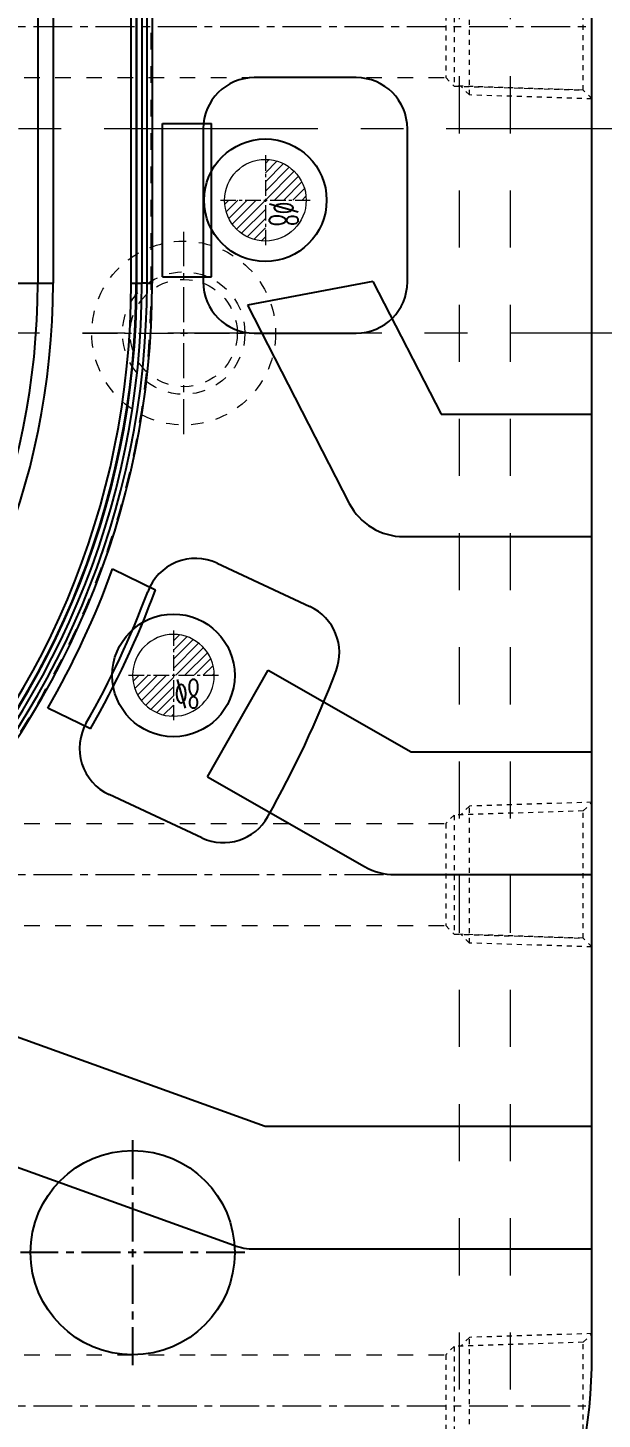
# Model space of a CAD drawing. Header units: millimetres. Extents: x -840 to 1682, y -9216 to -2117.
# Drawn here: x 511.8 to 568.1, y -4363.7 to -4227.6 of the extents above; entities that cross this region are included whole.
import ezdxf

# ---------------------------------------------------------------- set-up
doc = ezdxf.new("R2010")
doc.units = ezdxf.units.MM
doc.header["$LTSCALE"] = 16.335
doc.header["$PDMODE"] = 3
doc.header["$PDSIZE"] = 8
doc.linetypes.add('CENTER', pattern=[0.6, 0.375, -0.075, 0.075, -0.075])
doc.linetypes.add('HIDDEN', pattern=[0.2, 0.1, -0.1])
doc.layers.get('0').update_dxf_attribs({"linetype": 'CONTINUOUS'})
doc.layers.get('Defpoints').update_dxf_attribs({"linetype": 'CONTINUOUS'})
for name, color, linetype, lineweight in [('cool', 153, 'HIDDEN', 9), ('epin', 13, 'CONTINUOUS', 9), ('moldbase', 7, 'CONTINUOUS', 20)]:
    doc.layers.add(name, color=color, linetype=linetype, lineweight=lineweight)
doc.layers.add('DEFAULT_2', color=8, linetype='HIDDEN')
doc.styles.get("Standard").update_dxf_attribs({"font": 'txt', "width": 0.85})
doc.styles.add('TXT05', font='txt.shx', dxfattribs={"width": 0.5, "bigfont": 'gbcbig.shx'})
doc.dimstyles.get("Standard").update_dxf_attribs({"dimtxt": 3.5, "dimasz": 3.5, "dimexe": 0.18, "dimexo": 0.0625, "dimgap": 0.09, "dimtad": 1, "dimdsep": 46, "dimtxsty": 'Standard', "dimcen": 0.09, "dimadec": 0, "dimazin": 0, "dimtol": 1, "dimtp": 0.01, "dimtm": 0.01, "dimtfac": 1, "dimtofl": 0, "dimtmove": 0, "dimatfit": 3, "dimfxl": 0, "dimtolj": 1, "dimarcsym": 0})

# ---------------------------------------------------------------- blocks, each defined once
blk = doc.blocks.new('*D514')
at = {"color": 0, "lineweight": -2}
for p, q in [((499.6, -4067.42), (598.43, -4067.42)), ((598.43, -4072.42), (598.43, -4189.37)), ((598.43, -4402.42), (598.43, -4220.15)), ((512.1, -4407.42), (598.43, -4407.42))]:
    blk.add_line(p, q, dxfattribs=at)
at = {"color": 0}
for points in [[(597.6, -4072.42), (599.27, -4072.42), (598.43, -4067.42)], [(597.6, -4402.42), (599.27, -4402.42), (598.43, -4407.42)]]:
    blk.add_solid(points, dxfattribs=at)
at = {"layer": 'Defpoints', "color": 0}
for p in [(499.6, -4067.42), (512.1, -4407.42), (598.43, -4407.42)]:
    blk.add_point(p, dxfattribs=at)
at = {"color": 0, "insert": (598.43, -4204.76), "char_height": 8, "attachment_point": 5, "rotation": 90}
blk.add_mtext('\\A1;340.00', dxfattribs=at)
blk = doc.blocks.new('cool_jt_f12')
at = {"layer": 'cool', "ltscale": 0.3}
for p, q in [((0, 7.0785), (0.856, 6.2225)), ((0, 7.0785), (12, 6.7035)), ((0.856, 6.2225), (0.856, -6.2225)), ((13.5, 5.827375), (0.856, 6.2225)), ((0.856, 6.2225), (13.5, 5.827375)), ((12, 6.7035), (12.856, 5.8475)), ((12, 6.7035), (12, -6.7035)), ((14.327375, 5), (13.5, 5.827375)), ((13.5, -5.827375), (13.5, 5.827375)), ((14.327375, -5), (14.327375, 5)), ((13.5, -5.827375), (14.327375, -5)), ((0.856, -6.2225), (0, -7.0785)), ((0, -7.0785), (12, -6.7035)), ((0.856, -6.2225), (13.5, -5.827375)), ((12, -6.7035), (12.856, -5.8475))]:
    blk.add_line(p, q, dxfattribs=at)
blk = doc.blocks.new('7')
at = {"layer": 'cool', "ltscale": 0.932966}
for p, q in [((-1665.25, -2312.72), (-1303.91, -2312.72)), ((-1665.25, -2322.72), (-1303.91, -2322.72))]:
    blk.add_line(p, q, dxfattribs=at)
at = {"layer": 'cool', "color": 1, "linetype": 'CENTER', "ltscale": 0.621977}
blk.add_line((-1679.58, -2317.72), (-1289.58, -2317.72), dxfattribs=at)
at = {"layer": 'cool', "ltscale": 0.932966, "rotation": 180}
blk.add_blockref('cool_jt_f12', (-1289.58, -2317.72), dxfattribs=at)
blk = doc.blocks.new('epin_ejp_8')
at = {"layer": 'epin'}
h = blk.add_hatch(dxfattribs=at)
h.set_pattern_fill('_ANSI31', color=123, scale=0.2, angle=90, style=0)
h.set_pattern_definition([(135, (790.4722, -3.5744), (-0.4490128, -0.4490128), [])])
h.paths.add_polyline_path([(0, 4, 0.414214), (-4, 0), (0, 0)])
h.paths.add_polyline_path([(4, 0), (0, 0), (0, -4, 0.414214)])
at = {"layer": 'epin', "color": 1, "linetype": 'CENTER', "ltscale": 0.248791}
for p, q in [((0, -4.4), (0, 4.4)), ((-4.4, 0), (4.4, 0))]:
    blk.add_line(p, q, dxfattribs=at)
at = {"layer": 'epin'}
blk.add_circle((0, 0), 4, dxfattribs=at)
at = {"layer": 'epin', "color": 6, "style": 'TXT05', "width": 0.5}
blk.add_text('%%c8', height=2.8, dxfattribs=at).set_placement((0.16, 0.4))
blk = doc.blocks.new('56')
at = {"layer": 'epin', "rotation": 270}
blk.add_blockref('epin_ejp_8', (178.42, -2389.72), dxfattribs=at)
at = {"layer": 'epin', "xscale": -1, "rotation": 180}
blk.add_blockref('epin_ejp_8', (169.42, -2436.22), dxfattribs=at)

msp = doc.modelspace()

# ---------------------------------------------------------------- linework, layer by layer
at = {"color": 7, "linetype": 'Continuous'}
for p, q in [((567.099, -4357.425), (567.099, -4117.425)), ((512.799, -4202.3), (512.799, -4252.55)), ((514.307, -4202.3), (514.307, -4252.55)), ((521.949, -4252.55), (521.949, -4202.3)), ((522.451, -4202.3), (522.451, -4252.55)), ((522.506, -4252.55), (522.506, -4202.3)), ((523.008, -4202.3), (523.008, -4252.55)), ((523.509, -4252.55), (523.509, -4202.3)), ((524.011, -4202.3), (524.011, -4252.55)), ((544.011, -4232.425), (534.011, -4232.425)), ((525.011, -4236.925), (529.815, -4236.925)), ((525.011, -4251.925), (525.011, -4236.925)), ((529.011, -4237.425), (529.011, -4252.425)), ((529.815, -4251.925), (529.815, -4236.925)), ((549.011, -4252.425), (549.011, -4237.425)), ((508.779, -4252.55), (514.307, -4252.55)), ((521.949, -4252.55), (523.008, -4252.55)), ((523.509, -4252.55), (524.011, -4252.55)), ((525.011, -4251.925), (529.815, -4251.925)), ((534.011, -4257.425), (544.011, -4257.425)), ((520.134, -4280.505), (524.325, -4282.567)), ((530.376, -4279.947), (539.466, -4284.185)), ((528.877, -4306.832), (519.786, -4302.593))]:
    msp.add_line(p, q, dxfattribs=at)
for p, q in [((545.643, -4252.369), (533.348, -4254.702)), ((545.643, -4252.369), (552.319, -4265.348)), ((533.348, -4254.702), (543.322, -4274.092)), ((552.319, -4265.348), (567.099, -4265.348)), ((548.658, -4277.348), (567.099, -4277.348)), ((529.421, -4300.847), (535.369, -4290.425)), ((535.369, -4290.425), (549.385, -4298.425)), ((517.968, -4296.156), (513.775, -4294.132)), ((549.385, -4298.425), (567.099, -4298.425)), ((529.421, -4300.847), (544.819, -4309.636)), ((547.793, -4310.425), (567.099, -4310.425)), ((505.623, -4324.426), (535.087, -4335.061)), ((535.087, -4335.061), (567.099, -4335.061)), ((502.829, -4336.176), (532, -4346.704)), ((534.037, -4347.061), (567.099, -4347.061))]:
    msp.add_line(p, q)
at = {"color": 1, "linetype": 'CENTER', "ltscale": 0.621977}
for p, q in [((522.099, -4336.425), (522.099, -4358.425)), ((533.099, -4347.425), (511.099, -4347.425))]:
    msp.add_line(p, q, dxfattribs=at)
for centre, radius in [((535.099, -4244.425), 6), ((526.099, -4290.925), 6), ((522.099, -4347.425), 10)]:
    msp.add_circle(centre, radius)
at = {"color": 7, "linetype": 'Continuous'}
for centre, radius, start, end in [((534.011, -4237.425), 5, 90, 180), ((544.011, -4237.425), 5, 0, 90), ((442.449, -4252.55), 81.562, 270, 0), ((442.449, -4252.55), 81.06, 270, 0), ((442.449, -4252.55), 80.559, 270, 360), ((442.449, -4252.55), 80.057, 270, 0), ((442.449, -4252.55), 80.001, 270, 0), ((442.449, -4252.55), 79.5, 270, 0), ((442.449, -4252.55), 71.857, 270, 0), ((442.449, -4252.55), 70.35, 270, 0), ((534.011, -4252.425), 5, 180, 270), ((544.011, -4252.425), 5, 270, 0), ((528.263, -4284.478), 5, 65, 159.59133), ((442.449, -4252.55), 82.562, 329.75849, 340.20855), ((442.449, -4252.55), 87.205, 329.99677, 339.86623), ((442.449, -4252.55), 86.562, 330.19436, 339.59133), ((537.353, -4288.717), 5, 339.13843, 65), ((442.449, -4252.55), 106.562, 330.66849, 339.13843), ((521.899, -4298.061), 5, 150.19436, 245), ((530.99, -4302.301), 5, 245, 330.66849), ((517.099, -4357.425), 50, 270, 0)]:
    msp.add_arc(centre, radius, start, end, dxfattribs=at)
for centre, start in [((548.658, -4271.348), 207.21953), ((547.793, -4304.425), 240.28391), ((534.037, -4341.061), 250.15411)]:
    msp.add_arc(centre, 6, start, 270)
at = {"layer": 'cool', "color": 1, "linetype": 'CENTER', "ltscale": 0.621977}
for p, q in [((177.099, -4310.425), (567.099, -4310.425)), ((177.099, -4362.425), (567.099, -4362.425))]:
    msp.add_line(p, q, dxfattribs=at)
at = {"layer": 'DEFAULT_2', "color": 8, "linetype": 'HIDDEN'}
for p, q in [((523.954, -4252.55), (523.954, -4202.3)), ((523.509, -4252.55), (523.008, -4252.55))]:
    msp.add_line(p, q, dxfattribs=at)
msp.add_arc((442.449, -4252.55), 81.505, 270, 0, dxfattribs=at)
at = {"layer": 'moldbase', "color": 8, "linetype": 'HIDDEN', "ltscale": 3.420875}
for p, q in [((554.099, -3986.425), (554.099, -4528.425)), ((559.099, -3986.425), (559.099, -4528.425))]:
    msp.add_line(p, q, dxfattribs=at)
at = {"layer": 'moldbase', "color": 1, "linetype": 'CENTER', "ltscale": 3.420875}
for p, q in [((607.305, -4237.425), (136.894, -4237.425)), ((647.099, -4257.425), (97.099, -4257.425))]:
    msp.add_line(p, q, dxfattribs=at)
at = {"layer": 'moldbase', "color": 1, "linetype": 'CENTER', "ltscale": 0.55978}
for p, q in [((527.099, -4267.325), (527.099, -4247.525)), ((517.199, -4257.425), (536.999, -4257.425))]:
    msp.add_line(p, q, dxfattribs=at)
at = {"layer": 'moldbase', "color": 8, "linetype": 'HIDDEN', "ltscale": 0.746373}
for radius in [9, 6, 5.25]:
    msp.add_circle((527.099, -4257.425), radius, dxfattribs=at)

# ---------------------------------------------------------------- block references
for name, p in [('56', (356.679, -1854.701)), ('7', (1856.679, -1909.701)), ('7', (1856.679, -1992.701)), ('7', (1856.679, -2044.701))]:
    msp.add_blockref(name, p)

# ---------------------------------------------------------------- dimensions: what is measured, and where the dimension line sits
dim = msp.add_linear_dim(base=(598.434, -4407.425), p1=(499.599, -4067.425), p2=(512.099, -4407.425), angle=90, dimstyle='Standard', override={"dimtxt": 8, "dimasz": 5, "dimexe": 0, "dimexo": 0, "dimtad": 0, "dimzin": 0, "dimcen": 2.673, "dimtol": 0, "dimtzin": 0})
dim.commit()
dim.dimension.update_dxf_attribs({"geometry": '*D514', "text_midpoint": (598.434, -4204.764), "dimtype": 160})

doc.saveas('drawing.dxf')
